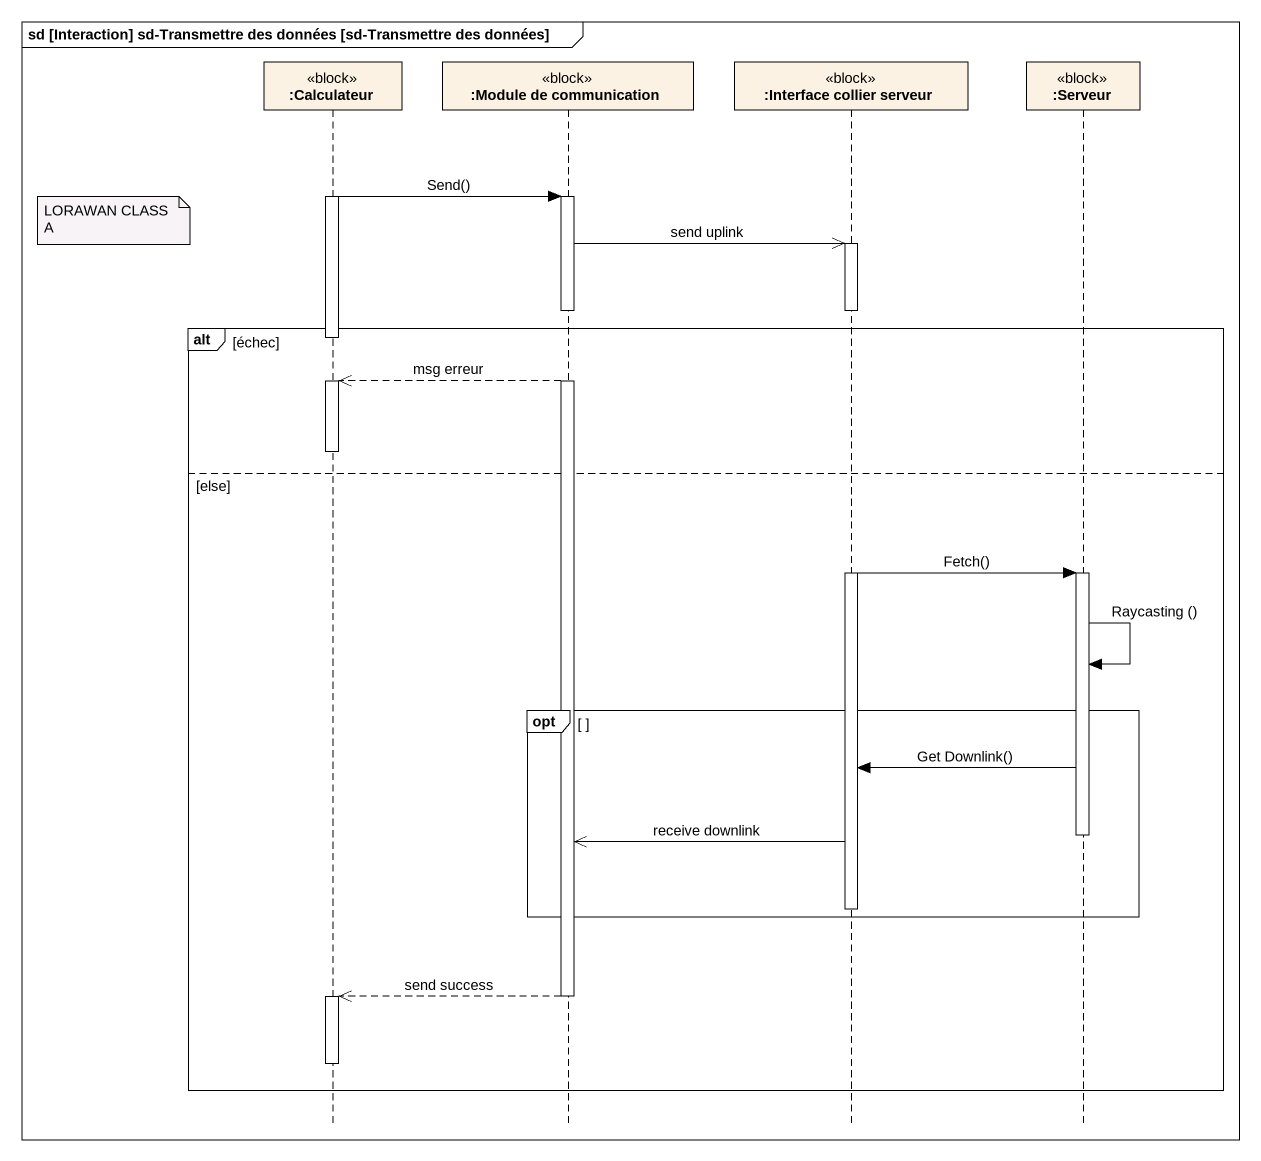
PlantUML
@startuml
mainframe sd [Interaction] sd-Transmettre des données [sd-Transmettre des données]
hide footbox
participant ":Calculateur" as Calculateur <<block>>
participant ":Module de communication" as Module_de_communication <<block>>
participant ":Interface collier serveur" as Interface_collier_serveur <<block>>
participant ":Serveur" as Serveur <<block>>

activate Calculateur
Calculateur -> Module_de_communication : Send()
activate Module_de_communication
note left of Calculateur : LORAWAN CLASS A
Module_de_communication ->> Interface_collier_serveur : send uplink
activate Interface_collier_serveur
deactivate Interface_collier_serveur
alt échec
  deactivate Calculateur
  Module_de_communication -->> Calculateur : msg erreur
  activate Calculateur
  deactivate Calculateur
else else
  activate Interface_collier_serveur
  Interface_collier_serveur -> Serveur : Fetch()
  activate Serveur
  Serveur -> Serveur : Raycasting ()
  opt
    Serveur -> Interface_collier_serveur : Get Downlink()
    deactivate Serveur
    Interface_collier_serveur ->> Module_de_communication : receive downlink
    deactivate Interface_collier_serveur
  end
  Module_de_communication -->> Calculateur : send success
  deactivate Module_de_communication
  activate Calculateur
  deactivate Calculateur
end
@enduml
